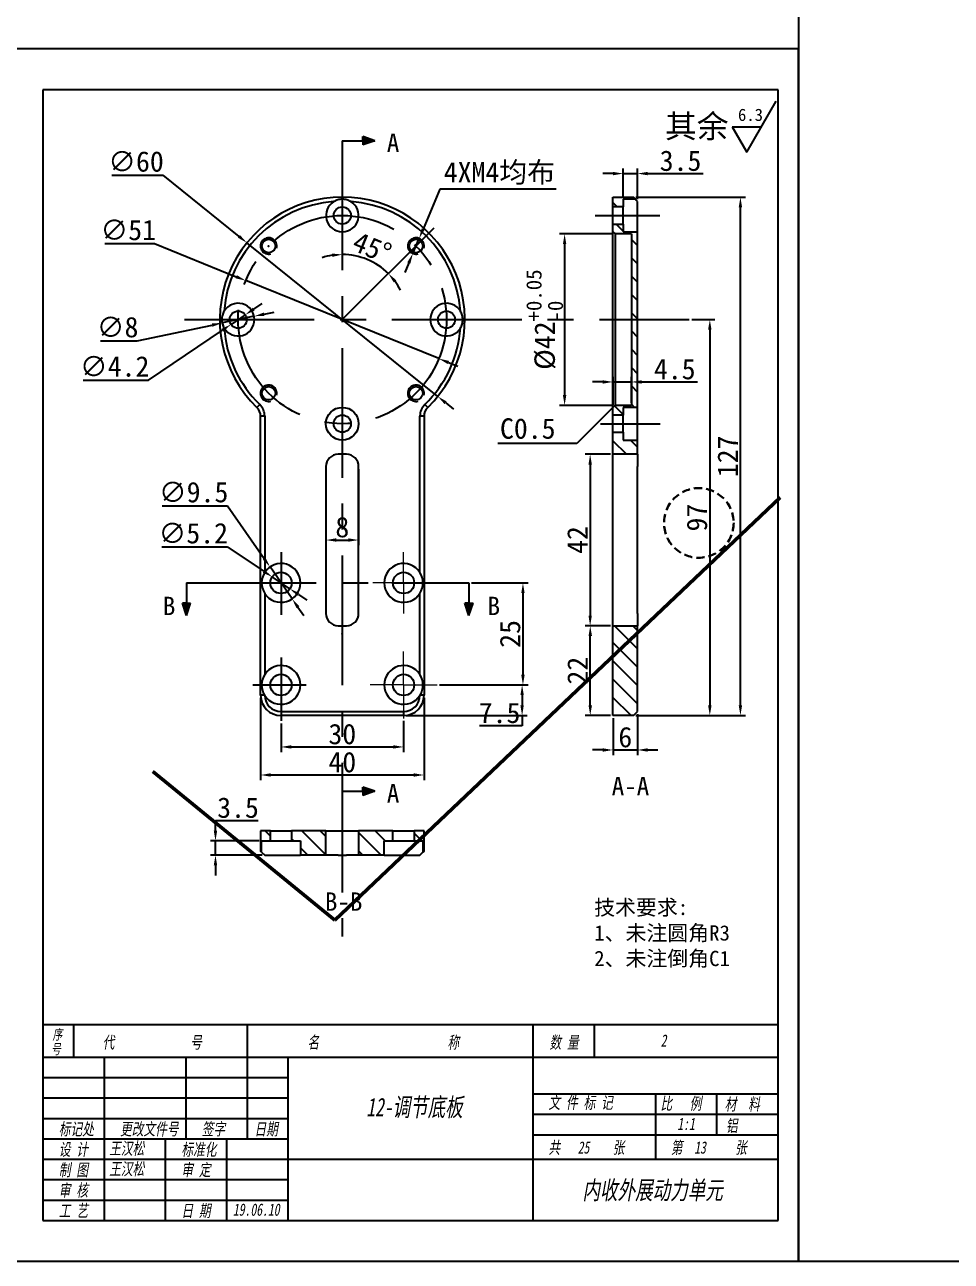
# Model space of a CAD drawing. Header units: millimetres. Extents: x 8840 to 20870, y -7456 to 1741.
# Drawn here: x 13065.5 to 13292.3, y -6249.8 to -5946.9 of the extents above; entities that cross this region are included whole.
import ezdxf

# ---------------------------------------------------------------- set-up
doc = ezdxf.new("R2010")
doc.units = ezdxf.units.MM
doc.linetypes.add('CENTER', pattern=[50.8, 31.75, -6.35, 6.35, -6.35])
doc.linetypes.add('JIS_02_2.0', pattern=[3, 2, -1])
doc.layers.get('0').update_dxf_attribs({"lineweight": 25})
for name, color, linetype in [('中心线', 5, 'CENTER'), ('临时线', 6, 'Continuous'), ('剖面线', 3, 'Continuous'), ('尺寸', 4, 'Continuous'), ('尺寸标注', 4, 'Continuous'), ('文字', 7, 'Continuous'), ('细实线', 2, 'Continuous'), ('虚线', 1, 'JIS_02_2.0')]:
    doc.layers.add(name, color=color, linetype=linetype)
doc.layers.add('粗实线', color=7, linetype='Continuous', lineweight=25)
doc.styles.get("Standard").update_dxf_attribs({"font": ''})
doc.styles.add('样式 2', font='', dxfattribs={"width": 0.7, "oblique": 10})
doc.styles.get('Standard').set_extended_font_data('SimSun')
doc.styles.get('样式 2').set_extended_font_data('SimSun')
doc.dimstyles.new('ISO-25 1.1', dxfattribs={"dimtxt": 5, "dimasz": 2.5, "dimexe": 1.25, "dimexo": 0.625, "dimtad": 1, "dimtoh": 1, "dimdsep": 46, "dimtxsty": 'Standard', "dimcen": 2.5, "dimclrt": 7, "dimadec": 0, "dimazin": 0, "dimtfac": 1, "dimtmove": 0, "dimatfit": 3, "dimfxl": 1, "dimarcsym": 0})
pattern_1 = [(135, (13410.9403, -6272.736), (-2.245064, -2.245064), [])]
pattern_2 = [(135, (13397.7664, -6233.7006), (-2.245064, -2.245064), [])]

# ---------------------------------------------------------------- blocks, each defined once
blk = doc.blocks.new('SW_CENTERMARKSYMBOL_0')
at = {"color": 0, "linetype": 'Continuous', "lineweight": 0}
for p, q in [((0, 5), (0, 7.5)), ((0, 0), (0, 5)), ((-5, 0), (-7.5, 0)), ((0, 0), (-5, 0)), ((0, 0), (0, -5)), ((0, 0), (5, 0)), ((5, 0), (7.5, 0)), ((0, -5), (0, -7.5))]:
    blk.add_line(p, q, dxfattribs=at)
blk = doc.blocks.new('SW_CENTERMARKSYMBOL_1')
at = {"color": 0, "linetype": 'Continuous', "lineweight": 0}
for p, q in [((0, 5), (0, 8.2)), ((0, 0), (0, 5)), ((-5, 0), (-8.2, 0)), ((0, 0), (-5, 0)), ((0, 0), (0, -5)), ((0, 0), (5, 0)), ((5, 0), (8.2, 0)), ((0, -5), (0, -8.2))]:
    blk.add_line(p, q, dxfattribs=at)
blk = doc.blocks.new('ra')
at = {"layer": '细实线'}
for p, q in [((0, 0), (6, 10.39)), ((-3, 5.2), (0, 0)), ((-3, 5.2), (3, 5.2))]:
    blk.add_line(p, q, dxfattribs=at)
at = {"layer": '文字'}
blk.add_attdef('RA', (-1.78, 6.39), '', height=2.5, dxfattribs=at)
blk = doc.blocks.new('*D696')
at = {"layer": 'Defpoints', "color": 0}
for p in [(13119.88, -6000.31), (13166.6, -6037.95)]:
    blk.add_point(p, dxfattribs=at)
at = {"layer": '尺寸标注', "color": 0, "lineweight": -2}
for p, q in [((13086.78, -5983.73), (13099.31, -5983.73)), ((13099.31, -5983.73), (13117.93, -5998.74)), ((13166.6, -6037.95), (13119.88, -6000.31)), ((13168.55, -6039.52), (13170.5, -6041.08))]:
    blk.add_line(p, q, dxfattribs=at)
at = {"layer": '尺寸标注', "color": 0}
for points in [[(13118.19, -5998.41), (13117.67, -5999.06), (13119.88, -6000.31)], [(13168.81, -6039.19), (13168.29, -6039.84), (13166.6, -6037.95)]]:
    blk.add_solid(points, dxfattribs=at)
at = {"layer": '尺寸标注', "color": 7, "insert": (13092.73, -5980.42), "char_height": 5, "attachment_point": 5}
blk.add_mtext('∅60', dxfattribs=at)
blk = doc.blocks.new('*D697')
at = {"layer": 'Defpoints', "color": 0}
for p in [(13119.6, -6009.57), (13166.88, -6028.69)]:
    blk.add_point(p, dxfattribs=at)
at = {"layer": '尺寸标注', "color": 0, "lineweight": -2}
for p, q in [((13085.07, -6000.52), (13097.23, -6000.52)), ((13097.23, -6000.52), (13117.28, -6008.63)), ((13166.88, -6028.69), (13119.6, -6009.57)), ((13169.2, -6029.62), (13171.52, -6030.56))]:
    blk.add_line(p, q, dxfattribs=at)
at = {"layer": '尺寸标注', "color": 0}
for points in [[(13117.44, -6008.24), (13117.13, -6009.02), (13119.6, -6009.57)], [(13169.36, -6029.24), (13169.04, -6030.01), (13166.88, -6028.69)]]:
    blk.add_solid(points, dxfattribs=at)
at = {"layer": '尺寸标注', "color": 7, "insert": (13090.83, -5997.2), "char_height": 5, "attachment_point": 5}
blk.add_mtext('∅51', dxfattribs=at)
blk = doc.blocks.new('*D698')
at = {"layer": 'Defpoints', "color": 0}
for p in [(13143.24, -5975.3), (13166.96, -5995.41), (13151.22, -6005.31), (13143.24, -6019.13), (13143.24, -6170.26)]:
    blk.add_point(p, dxfattribs=at)
at = {"layer": '尺寸标注', "color": 0, "lineweight": -2}
for start, end in [(98.9873, 107.9746), (45, 90), (27.0254, 36.0127)]:
    blk.add_arc((13143.24, -6019.13), 15.95, start, end, dxfattribs=at)
at = {"layer": '尺寸标注', "color": 0}
for points in [[(13140.72, -6002.95), (13140.78, -6003.78), (13143.24, -6003.17)], [(13155.83, -6010.02), (13156.46, -6009.48), (13154.52, -6007.85)]]:
    blk.add_solid(points, dxfattribs=at)
at = {"layer": '尺寸标注', "color": 7, "insert": (13150.54, -6001.5), "char_height": 5, "attachment_point": 5, "rotation": 337.5}
blk.add_mtext('45°', dxfattribs=at)
blk = doc.blocks.new('*D699')
at = {"layer": 'Defpoints', "color": 0}
for p in [(13162.05, -5999.25), (13160.5, -6002.94)]:
    blk.add_point(p, dxfattribs=at)
at = {"layer": '尺寸标注', "color": 0, "lineweight": -2}
for p, q in [((13167.15, -5987.18), (13163.02, -5996.95)), ((13195.61, -5987.18), (13167.15, -5987.18)), ((13160.5, -6002.94), (13162.05, -5999.25)), ((13159.52, -6005.24), (13158.55, -6007.55))]:
    blk.add_line(p, q, dxfattribs=at)
at = {"layer": '尺寸标注', "color": 0}
for points in [[(13162.64, -5996.79), (13163.41, -5997.11), (13162.05, -5999.25)], [(13159.14, -6005.08), (13159.91, -6005.4), (13160.5, -6002.94)]]:
    blk.add_solid(points, dxfattribs=at)
at = {"layer": '尺寸标注', "color": 7, "insert": (13181.69, -5983.28), "char_height": 5, "attachment_point": 5}
blk.add_mtext('4XM4均布', dxfattribs=at)
blk = doc.blocks.new('*D700')
at = {"layer": 'Defpoints', "color": 0}
for p in [(13214.51, -5989.13), (13240.7, -5989.13), (13214.51, -6116.13)]:
    blk.add_point(p, dxfattribs=at)
at = {"layer": '尺寸标注', "color": 0, "lineweight": -2}
for p, q in [((13215.13, -5989.13), (13241.95, -5989.13)), ((13240.7, -6113.63), (13240.7, -5991.63)), ((13215.13, -6116.13), (13241.95, -6116.13))]:
    blk.add_line(p, q, dxfattribs=at)
at = {"layer": '尺寸标注', "color": 0}
for points in [[(13240.28, -5991.63), (13241.12, -5991.63), (13240.7, -5989.13)], [(13240.28, -6113.63), (13241.12, -6113.63), (13240.7, -6116.13)]]:
    blk.add_solid(points, dxfattribs=at)
at = {"layer": '尺寸标注', "color": 7, "insert": (13237.58, -6052.63), "char_height": 5, "attachment_point": 5, "rotation": 90}
blk.add_mtext('127', dxfattribs=at)
blk = doc.blocks.new('*D701')
at = {"layer": 'Defpoints', "color": 0}
for p in [(13203.94, -6094.13), (13209.51, -6094.13), (13209.51, -6116.13)]:
    blk.add_point(p, dxfattribs=at)
at = {"layer": '尺寸标注', "color": 0, "lineweight": -2}
for p, q in [((13208.88, -6094.13), (13202.69, -6094.13)), ((13203.94, -6113.63), (13203.94, -6096.63)), ((13208.88, -6116.13), (13202.69, -6116.13))]:
    blk.add_line(p, q, dxfattribs=at)
at = {"layer": '尺寸标注', "color": 0}
for points in [[(13203.53, -6096.63), (13204.36, -6096.63), (13203.94, -6094.13)], [(13203.53, -6113.63), (13204.36, -6113.63), (13203.94, -6116.13)]]:
    blk.add_solid(points, dxfattribs=at)
at = {"layer": '尺寸标注', "color": 7, "insert": (13200.82, -6105.13), "char_height": 5, "attachment_point": 5, "rotation": 90}
blk.add_mtext('22', dxfattribs=at)
blk = doc.blocks.new('*D702')
at = {"layer": 'Defpoints', "color": 0}
for p in [(13209.51, -6052.13), (13203.91, -6094.13), (13209.51, -6094.13)]:
    blk.add_point(p, dxfattribs=at)
at = {"layer": '尺寸标注', "color": 0, "lineweight": -2}
for p, q in [((13208.88, -6052.13), (13202.66, -6052.13)), ((13203.91, -6054.63), (13203.91, -6091.63)), ((13208.88, -6094.13), (13202.66, -6094.13))]:
    blk.add_line(p, q, dxfattribs=at)
at = {"layer": '尺寸标注', "color": 0}
for points in [[(13203.5, -6054.63), (13204.33, -6054.63), (13203.91, -6052.13)], [(13203.5, -6091.63), (13204.33, -6091.63), (13203.91, -6094.13)]]:
    blk.add_solid(points, dxfattribs=at)
at = {"layer": '尺寸标注', "color": 7, "insert": (13200.79, -6073.13), "char_height": 5, "attachment_point": 5, "rotation": 90}
blk.add_mtext('42', dxfattribs=at)
blk = doc.blocks.new('*D703')
at = {"layer": 'Defpoints', "color": 0}
for p in [(13139.24, -6055.13), (13147.24, -6055.13), (13147.24, -6073.13)]:
    blk.add_point(p, dxfattribs=at)
at = {"layer": '尺寸标注', "color": 0, "lineweight": -2}
for p, q in [((13139.24, -6055.75), (13139.24, -6074.38)), ((13147.24, -6055.75), (13147.24, -6074.38)), ((13141.74, -6073.13), (13144.74, -6073.13))]:
    blk.add_line(p, q, dxfattribs=at)
at = {"layer": '尺寸标注', "color": 0}
for points in [[(13141.74, -6072.71), (13141.74, -6073.54), (13139.24, -6073.13)], [(13144.74, -6072.71), (13144.74, -6073.54), (13147.24, -6073.13)]]:
    blk.add_solid(points, dxfattribs=at)
at = {"layer": '尺寸标注', "color": 7, "insert": (13143.24, -6070), "char_height": 5, "attachment_point": 5}
blk.add_mtext('8', dxfattribs=at)
blk = doc.blocks.new('*D704')
at = {"layer": 'Defpoints', "color": 0}
for p in [(13123.24, -6111.13), (13163.24, -6111.13), (13163.24, -6130.69)]:
    blk.add_point(p, dxfattribs=at)
at = {"layer": '尺寸标注', "color": 0, "lineweight": -2}
for p, q in [((13123.24, -6111.75), (13123.24, -6131.94)), ((13163.24, -6111.75), (13163.24, -6131.94)), ((13125.74, -6130.69), (13160.74, -6130.69))]:
    blk.add_line(p, q, dxfattribs=at)
at = {"layer": '尺寸标注', "color": 0}
for points in [[(13125.74, -6130.27), (13125.74, -6131.11), (13123.24, -6130.69)], [(13160.74, -6130.27), (13160.74, -6131.11), (13163.24, -6130.69)]]:
    blk.add_solid(points, dxfattribs=at)
at = {"layer": '尺寸标注', "color": 7, "insert": (13143.24, -6127.57), "char_height": 5, "attachment_point": 5}
blk.add_mtext('40', dxfattribs=at)
blk = doc.blocks.new('*D705')
at = {"layer": 'Defpoints', "color": 0}
for p in [(13128.24, -6117.44), (13158.24, -6116.83), (13158.24, -6123.82)]:
    blk.add_point(p, dxfattribs=at)
at = {"layer": '尺寸标注', "color": 0, "lineweight": -2}
for p, q in [((13128.24, -6118.07), (13128.24, -6125.07)), ((13158.24, -6117.45), (13158.24, -6125.07)), ((13130.74, -6123.82), (13155.74, -6123.82))]:
    blk.add_line(p, q, dxfattribs=at)
at = {"layer": '尺寸标注', "color": 0}
for points in [[(13130.74, -6123.4), (13130.74, -6124.23), (13128.24, -6123.82)], [(13155.74, -6123.4), (13155.74, -6124.23), (13158.24, -6123.82)]]:
    blk.add_solid(points, dxfattribs=at)
at = {"layer": '尺寸标注', "color": 7, "insert": (13143.24, -6120.69), "char_height": 5, "attachment_point": 5}
blk.add_mtext('30', dxfattribs=at)
blk = doc.blocks.new('*D706')
at = {"layer": 'Defpoints', "color": 0}
for p in [(13174.24, -6083.63), (13166.44, -6108.63), (13187.46, -6108.63)]:
    blk.add_point(p, dxfattribs=at)
at = {"layer": '尺寸标注', "color": 0, "lineweight": -2}
for p, q in [((13174.86, -6083.63), (13188.71, -6083.63)), ((13187.46, -6086.13), (13187.46, -6106.13)), ((13167.07, -6108.63), (13188.71, -6108.63))]:
    blk.add_line(p, q, dxfattribs=at)
at = {"layer": '尺寸标注', "color": 0}
for points in [[(13187.05, -6086.13), (13187.88, -6086.13), (13187.46, -6083.63)], [(13187.05, -6106.13), (13187.88, -6106.13), (13187.46, -6108.63)]]:
    blk.add_solid(points, dxfattribs=at)
at = {"layer": '尺寸标注', "color": 7, "insert": (13184.34, -6096.13), "char_height": 5, "attachment_point": 5, "rotation": 90}
blk.add_mtext('25', dxfattribs=at)
blk = doc.blocks.new('*D707')
at = {"layer": 'Defpoints', "color": 0}
for p in [(13166.44, -6108.63), (13158.24, -6116.13), (13187.26, -6116.13)]:
    blk.add_point(p, dxfattribs=at)
at = {"layer": '尺寸标注', "color": 0, "lineweight": -2}
for p, q in [((13167.07, -6108.63), (13188.51, -6108.63)), ((13187.26, -6111.13), (13187.26, -6113.63)), ((13158.87, -6116.13), (13188.51, -6116.13)), ((13187.26, -6116.13), (13187.26, -6118.63)), ((13187.26, -6118.63), (13176.86, -6118.63))]:
    blk.add_line(p, q, dxfattribs=at)
at = {"layer": '尺寸标注', "color": 0}
for points in [[(13186.84, -6111.13), (13187.67, -6111.13), (13187.26, -6108.63)], [(13186.84, -6113.63), (13187.67, -6113.63), (13187.26, -6116.13)]]:
    blk.add_solid(points, dxfattribs=at)
at = {"layer": '尺寸标注', "color": 7, "insert": (13181.74, -6115.5), "char_height": 5, "attachment_point": 5}
blk.add_mtext('7.5', dxfattribs=at)
blk = doc.blocks.new('*D708')
at = {"layer": 'Defpoints', "color": 0}
for p in [(13125.54, -6079.72), (13130.95, -6087.53)]:
    blk.add_point(p, dxfattribs=at)
at = {"layer": '尺寸标注', "color": 0, "lineweight": -2}
for p, q in [((13099.16, -6064.75), (13115.15, -6064.75)), ((13115.15, -6064.75), (13124.11, -6077.67)), ((13130.95, -6087.53), (13125.54, -6079.72)), ((13132.37, -6089.59), (13133.8, -6091.64))]:
    blk.add_line(p, q, dxfattribs=at)
at = {"layer": '尺寸标注', "color": 0}
for points in [[(13124.45, -6077.43), (13123.77, -6077.91), (13125.54, -6079.72)], [(13132.72, -6089.35), (13132.03, -6089.82), (13130.95, -6087.53)]]:
    blk.add_solid(points, dxfattribs=at)
at = {"layer": '尺寸标注', "color": 7, "insert": (13106.84, -6061.43), "char_height": 5, "attachment_point": 5}
blk.add_mtext('∅9.5', dxfattribs=at)
blk = doc.blocks.new('*D709')
at = {"layer": 'Defpoints', "color": 0}
for p in [(13126.08, -6082.18), (13130.4, -6085.07)]:
    blk.add_point(p, dxfattribs=at)
at = {"layer": '尺寸标注', "color": 0, "lineweight": -2}
for p, q in [((13099.07, -6074.81), (13115.06, -6074.81)), ((13115.06, -6074.81), (13124, -6080.79)), ((13130.4, -6085.07), (13126.08, -6082.18)), ((13132.48, -6086.46), (13134.56, -6087.85))]:
    blk.add_line(p, q, dxfattribs=at)
at = {"layer": '尺寸标注', "color": 0}
for points in [[(13124.24, -6080.44), (13123.77, -6081.14), (13126.08, -6082.18)], [(13132.71, -6086.12), (13132.25, -6086.81), (13130.4, -6085.07)]]:
    blk.add_solid(points, dxfattribs=at)
at = {"layer": '尺寸标注', "color": 7, "insert": (13106.75, -6071.49), "char_height": 5, "attachment_point": 5}
blk.add_mtext('∅5.2', dxfattribs=at)
blk = doc.blocks.new('*D710')
at = {"layer": 'Defpoints', "color": 0}
for p in [(13209.51, -6116.13), (13215.51, -6115.13), (13215.51, -6124.56)]:
    blk.add_point(p, dxfattribs=at)
at = {"layer": '尺寸标注', "color": 0, "lineweight": -2}
for p, q in [((13215.51, -6115.75), (13215.51, -6125.81)), ((13209.51, -6116.75), (13209.51, -6125.81)), ((13207.01, -6124.56), (13204.51, -6124.56)), ((13209.51, -6124.56), (13215.51, -6124.56)), ((13218.01, -6124.56), (13220.51, -6124.56))]:
    blk.add_line(p, q, dxfattribs=at)
at = {"layer": '尺寸标注', "color": 0}
for points in [[(13207.01, -6124.15), (13207.01, -6124.98), (13209.51, -6124.56)], [(13218.01, -6124.15), (13218.01, -6124.98), (13215.51, -6124.56)]]:
    blk.add_solid(points, dxfattribs=at)
at = {"layer": '尺寸标注', "color": 7, "insert": (13212.51, -6121.44), "char_height": 5, "attachment_point": 5}
blk.add_mtext('6', dxfattribs=at)
blk = doc.blocks.new('*D711')
at = {"layer": 'Defpoints', "color": 0}
for p in [(13112.19, -6146.84), (13123.49, -6146.84), (13124.24, -6150.34)]:
    blk.add_point(p, dxfattribs=at)
at = {"layer": '尺寸标注', "color": 0, "lineweight": -2}
for p, q in [((13112.19, -6144.34), (13112.19, -6141.84)), ((13112.19, -6141.84), (13122.62, -6141.84)), ((13122.87, -6146.84), (13110.94, -6146.84)), ((13112.19, -6150.34), (13112.19, -6146.84)), ((13123.62, -6150.34), (13110.94, -6150.34)), ((13112.19, -6152.84), (13112.19, -6155.34))]:
    blk.add_line(p, q, dxfattribs=at)
at = {"layer": '尺寸标注', "color": 0}
for points in [[(13111.77, -6144.34), (13112.6, -6144.34), (13112.19, -6146.84)], [(13111.77, -6152.84), (13112.6, -6152.84), (13112.19, -6150.34)]]:
    blk.add_solid(points, dxfattribs=at)
at = {"layer": '尺寸标注', "color": 7, "insert": (13117.71, -6138.72), "char_height": 5, "attachment_point": 5}
blk.add_mtext('3.5', dxfattribs=at)
blk = doc.blocks.new('*D712')
at = {"layer": 'Defpoints', "color": 0}
for p in [(13215.51, -5983.35), (13212.01, -5989.63), (13215.51, -5990.2)]:
    blk.add_point(p, dxfattribs=at)
at = {"layer": '尺寸标注', "color": 0, "lineweight": -2}
for p, q in [((13212.01, -5989), (13212.01, -5982.1)), ((13215.51, -5989.58), (13215.51, -5982.1)), ((13209.51, -5983.35), (13207.01, -5983.35)), ((13212.01, -5983.35), (13215.51, -5983.35)), ((13218.01, -5983.35), (13231.56, -5983.35))]:
    blk.add_line(p, q, dxfattribs=at)
at = {"layer": '尺寸标注', "color": 0}
for points in [[(13209.51, -5982.94), (13209.51, -5983.77), (13212.01, -5983.35)], [(13218.01, -5982.94), (13218.01, -5983.77), (13215.51, -5983.35)]]:
    blk.add_solid(points, dxfattribs=at)
at = {"layer": '尺寸标注', "color": 7, "insert": (13226.04, -5980.23), "char_height": 5, "attachment_point": 5}
blk.add_mtext('3.5', dxfattribs=at)
blk = doc.blocks.new('*D713')
at = {"layer": 'Defpoints', "color": 0}
for p in [(13210.01, -5998.13), (13197.66, -6040.13), (13210.01, -6040.13)]:
    blk.add_point(p, dxfattribs=at)
at = {"layer": '尺寸标注', "color": 0, "lineweight": -2}
for p, q in [((13209.38, -5998.13), (13196.41, -5998.13)), ((13197.66, -6000.63), (13197.66, -6037.63)), ((13209.38, -6040.13), (13196.41, -6040.13))]:
    blk.add_line(p, q, dxfattribs=at)
at = {"layer": '尺寸标注', "color": 0}
for points in [[(13197.25, -6000.63), (13198.08, -6000.63), (13197.66, -5998.13)], [(13197.25, -6037.63), (13198.08, -6037.63), (13197.66, -6040.13)]]:
    blk.add_solid(points, dxfattribs=at)
at = {"layer": '尺寸标注', "color": 7, "insert": (13192.77, -6019.13), "char_height": 5, "attachment_point": 5, "rotation": 90}
blk.add_mtext('\\A1;%%c42{\\H3.750000;\\S+0.05^ -0;}', dxfattribs=at)
blk = doc.blocks.new('*D714')
at = {"layer": 'Defpoints', "color": 0}
for p in [(13214.01, -6034.4), (13214.01, -6040.13), (13209.51, -6040.63)]:
    blk.add_point(p, dxfattribs=at)
at = {"layer": '尺寸标注', "color": 0, "lineweight": -2}
for p, q in [((13207.01, -6034.4), (13204.51, -6034.4)), ((13209.51, -6040), (13209.51, -6033.15)), ((13209.51, -6034.4), (13214.01, -6034.4)), ((13214.01, -6039.5), (13214.01, -6033.15)), ((13216.51, -6034.4), (13230.23, -6034.4))]:
    blk.add_line(p, q, dxfattribs=at)
at = {"layer": '尺寸标注', "color": 0}
for points in [[(13207.01, -6033.99), (13207.01, -6034.82), (13209.51, -6034.4)], [(13216.51, -6033.99), (13216.51, -6034.82), (13214.01, -6034.4)]]:
    blk.add_solid(points, dxfattribs=at)
at = {"layer": '尺寸标注', "color": 7, "insert": (13224.62, -6031.28), "char_height": 5, "attachment_point": 5}
blk.add_mtext('4.5', dxfattribs=at)
blk = doc.blocks.new('*D715')
at = {"layer": 'Defpoints', "color": 0}
for p in [(13228.15, -6019.13), (13214.51, -6116.13), (13233.21, -6116.13)]:
    blk.add_point(p, dxfattribs=at)
at = {"layer": '尺寸标注', "color": 0, "lineweight": -2}
for p, q in [((13228.77, -6019.13), (13234.46, -6019.13)), ((13233.21, -6021.63), (13233.21, -6113.63)), ((13215.13, -6116.13), (13234.46, -6116.13))]:
    blk.add_line(p, q, dxfattribs=at)
at = {"layer": '尺寸标注', "color": 0}
for points in [[(13232.79, -6021.63), (13233.63, -6021.63), (13233.21, -6019.13)], [(13232.79, -6113.63), (13233.63, -6113.63), (13233.21, -6116.13)]]:
    blk.add_solid(points, dxfattribs=at)
at = {"layer": '尺寸标注', "color": 7, "insert": (13230.08, -6067.63), "char_height": 5, "attachment_point": 5, "rotation": 90}
blk.add_mtext('97', dxfattribs=at)
blk = doc.blocks.new('*D716')
at = {"layer": 'Defpoints', "color": 0}
for p in [(13121.66, -6018.31), (13113.83, -6019.95)]:
    blk.add_point(p, dxfattribs=at)
at = {"layer": '尺寸标注', "color": 0, "lineweight": -2}
for p, q in [((13121.66, -6018.31), (13113.83, -6019.95)), ((13124.1, -6017.79), (13126.55, -6017.28)), ((13093, -6024.32), (13111.38, -6020.46)), ((13084.08, -6024.32), (13093, -6024.32))]:
    blk.add_line(p, q, dxfattribs=at)
blk.add_arc((13117.74, -6019.13), 4, 173.9446, 202.1086, dxfattribs=at)
at = {"layer": '尺寸标注', "color": 0}
for points in [[(13124.02, -6017.39), (13124.19, -6018.2), (13121.66, -6018.31)], [(13111.3, -6020.05), (13111.47, -6020.87), (13113.83, -6019.95)]]:
    blk.add_solid(points, dxfattribs=at)
at = {"layer": '尺寸标注', "color": 7, "insert": (13088.23, -6021), "char_height": 5, "attachment_point": 5}
blk.add_mtext('∅8', dxfattribs=at)
blk = doc.blocks.new('*D717')
at = {"layer": 'Defpoints', "color": 0}
for p in [(13119.48, -6017.95), (13116, -6020.3)]:
    blk.add_point(p, dxfattribs=at)
at = {"layer": '尺寸标注', "color": 0, "lineweight": -2}
for p, q in [((13121.55, -6016.55), (13123.62, -6015.15)), ((13119.48, -6017.95), (13116, -6020.3)), ((13095.81, -6033.95), (13113.93, -6021.7)), ((13079.82, -6033.95), (13095.81, -6033.95))]:
    blk.add_line(p, q, dxfattribs=at)
at = {"layer": '尺寸标注', "color": 0}
for points in [[(13121.32, -6016.21), (13121.79, -6016.9), (13119.48, -6017.95)], [(13113.7, -6021.36), (13114.16, -6022.05), (13116, -6020.3)]]:
    blk.add_solid(points, dxfattribs=at)
at = {"layer": '尺寸标注', "color": 7, "insert": (13087.5, -6030.63), "char_height": 5, "attachment_point": 5}
blk.add_mtext('∅4.2', dxfattribs=at)
blk = doc.blocks.new('CHECK_DWG')
at = {"layer": '粗实线', "color": 1, "linetype": 'ByBlock', "lineweight": 50}
blk.add_line((0, 0), (109.02, 103.6), dxfattribs=at)
at = {"layer": '粗实线', "color": 1, "linetype": 'ByBlock', "lineweight": 50, "ltscale": 2}
blk.add_line((-44.59, 36.45), (0, 0), dxfattribs=at)

msp = doc.modelspace()

# ---------------------------------------------------------------- hatches: boundary and pattern name
at = {"layer": '剖面线'}
h = msp.add_hatch(dxfattribs=at)
h.set_pattern_fill('ANSI31', color=256, angle=90, style=0)
h.set_pattern_definition(pattern_1)
h.paths.add_polyline_path([(13214.507, -5989.128), (13209.507, -5989.128), (13209.507, -5991.528), (13212.007, -5991.528), (13212.007, -5989.628), (13215.007, -5989.628)], flags=0)
h = msp.add_hatch(dxfattribs=at)
h.set_pattern_fill('ANSI31', color=256, angle=90, style=0)
h.set_pattern_definition(pattern_1)
h.paths.add_polyline_path([(13212.007, -6042.528), (13212.007, -6040.628), (13215.507, -6040.628), (13215.507, -5997.628), (13212.007, -5997.628), (13212.007, -5995.728), (13209.507, -5995.728), (13209.507, -5997.628), (13210.007, -5998.128), (13214.007, -5998.128), (13214.007, -6040.128), (13210.007, -6040.128), (13209.507, -6040.628), (13209.507, -6042.528)], flags=0)
h = msp.add_hatch(dxfattribs=at)
h.set_pattern_fill('ANSI31', color=256, angle=90, style=0)
h.set_pattern_definition(pattern_1)
h.paths.add_polyline_path([(13212.007, -6046.728), (13209.507, -6046.728), (13209.507, -6052.128), (13215.507, -6052.128), (13215.507, -6048.628), (13212.007, -6048.628)], flags=0)
h = msp.add_hatch(dxfattribs=at)
h.set_pattern_fill('ANSI31', color=256, angle=90, style=0)
h.set_pattern_definition(pattern_1)
h.paths.add_polyline_path([(13209.507, -6094.128), (13209.507, -6116.128), (13214.507, -6116.128), (13215.507, -6115.128), (13215.507, -6094.128)], flags=0)
h = msp.add_hatch(dxfattribs=at)
h.set_pattern_fill('ANSI31', color=256, angle=90, style=0)
h.set_pattern_definition(pattern_2)
h.paths.add_polyline_path([(13125.642, -6144.341), (13123.242, -6144.341), (13123.242, -6149.341), (13123.492, -6149.591), (13123.492, -6146.841), (13125.642, -6146.841)], flags=0)
h = msp.add_hatch(dxfattribs=at)
h.set_pattern_fill('ANSI31', color=256, angle=90, style=0)
h.set_pattern_definition(pattern_2)
h.paths.add_polyline_path([(13139.242, -6144.341), (13130.842, -6144.341), (13130.842, -6146.841), (13132.992, -6146.841), (13132.992, -6150.341), (13139.242, -6150.341)], flags=0)
h = msp.add_hatch(dxfattribs=at)
h.set_pattern_fill('ANSI31', color=256, angle=90, style=0)
h.set_pattern_definition(pattern_2)
h.paths.add_polyline_path([(13153.492, -6146.841), (13155.642, -6146.841), (13155.642, -6144.341), (13147.242, -6144.341), (13147.242, -6150.341), (13153.492, -6150.341)], flags=0)
h = msp.add_hatch(dxfattribs=at)
h.set_pattern_fill('ANSI31', color=256, angle=90, style=0)
h.set_pattern_definition(pattern_2)
h.paths.add_polyline_path([(13162.992, -6149.591), (13163.242, -6149.341), (13163.242, -6144.341), (13160.842, -6144.341), (13160.842, -6146.841), (13162.992, -6146.841)], flags=0)
at = {"layer": '粗实线'}
h = msp.add_hatch(color=256, dxfattribs=at)
h.paths.add_polyline_path([(13151.242, -5975.3), (13148.242, -5975.3), (13148.242, -5976.3)])
h.paths.add_polyline_path([(13151.242, -5975.3), (13148.242, -5974.3), (13148.242, -5975.3)])
h = msp.add_hatch(color=256, dxfattribs=at)
h.paths.add_polyline_path([(13105.086, -6091.628), (13105.086, -6088.628), (13104.086, -6088.628)])
h.paths.add_polyline_path([(13105.086, -6091.628), (13106.086, -6088.628), (13105.086, -6088.628)])
h = msp.add_hatch(color=256, dxfattribs=at)
h.paths.add_polyline_path([(13174.238, -6091.628), (13174.238, -6088.628), (13173.238, -6088.628)])
h.paths.add_polyline_path([(13174.238, -6091.628), (13175.238, -6088.628), (13174.238, -6088.628)])
h = msp.add_hatch(color=256, dxfattribs=at)
h.paths.add_polyline_path([(13151.242, -6134.691), (13148.242, -6134.691), (13148.242, -6135.691)])
h.paths.add_polyline_path([(13151.242, -6134.691), (13148.242, -6133.691), (13148.242, -6134.691)])

# ---------------------------------------------------------------- linework, layer by layer
for p, q in [((13249.91, -5962.824), (13069.91, -5962.824)), ((13069.91, -5962.824), (13069.91, -6239.824)), ((13249.91, -6239.824), (13249.91, -5962.824)), ((13069.91, -6191.824), (13249.91, -6191.824)), ((13077.41, -6191.824), (13077.41, -6199.824)), ((13119.91, -6191.824), (13119.91, -6199.824)), ((13189.91, -6191.824), (13189.91, -6239.824)), ((13204.91, -6191.824), (13204.91, -6199.824)), ((13069.91, -6199.824), (13249.91, -6199.824)), ((13129.91, -6199.824), (13129.91, -6239.824)), ((13189.91, -6208.824), (13249.91, -6208.824)), ((13069.91, -6214.824), (13129.91, -6214.824)), ((13129.91, -6224.824), (13249.91, -6224.824)), ((13069.91, -6239.824), (13249.91, -6239.824))]:
    msp.add_line(p, q)
for points in [[(13254.91, -6249.824), (13674.91, -6249.824), (13674.91, -5655.824), (13254.91, -5655.824)], [(13044.91, -6249.824), (13254.91, -6249.824), (13254.91, -5952.824), (13044.91, -5952.824)]]:
    msp.add_lwpolyline(points, close=True)
at = {"layer": '中心线'}
for p, q in [((13143.242, -5975.3), (13143.242, -6170.262)), ((13205.118, -5993.628), (13221.006, -5993.628)), ((13143.242, -6019.128), (13166.964, -5995.406)), ((13104.6, -6019.128), (13228.15, -6019.128)), ((13206.437, -6044.628), (13221.069, -6044.628)), ((13128.242, -6076.079), (13128.242, -6091.485)), ((13105.086, -6083.628), (13174.238, -6083.628)), ((13120.452, -6083.628), (13135.635, -6083.628)), ((13128.242, -6101.884), (13128.242, -6117.444)), ((13121.3, -6108.628), (13134.402, -6108.628))]:
    msp.add_line(p, q, dxfattribs=at)
msp.add_circle((13143.242, -6019.128), 25.5, dxfattribs=at)
at = {"layer": '临时线'}
for p, q in [((13084.91, -6199.824), (13084.91, -6239.824)), ((13104.91, -6199.824), (13104.91, -6219.824)), ((13119.91, -6199.824), (13119.91, -6219.824)), ((13069.91, -6204.824), (13129.91, -6204.824)), ((13069.91, -6209.824), (13129.91, -6209.824)), ((13219.872, -6208.824), (13219.872, -6224.824)), ((13234.872, -6208.824), (13234.872, -6218.824)), ((13189.91, -6213.824), (13249.91, -6213.824)), ((13189.91, -6218.824), (13249.91, -6218.824)), ((13069.91, -6219.824), (13129.91, -6219.824)), ((13099.91, -6219.824), (13099.91, -6239.824)), ((13114.91, -6219.824), (13114.91, -6239.824)), ((13069.91, -6224.824), (13129.91, -6224.824)), ((13069.91, -6229.824), (13129.91, -6229.824)), ((13069.91, -6234.824), (13129.91, -6234.824))]:
    msp.add_line(p, q, dxfattribs=at)
at = {"layer": '尺寸标注'}
for p, q in [((13209.507, -6040.628), (13200.63, -6049.452)), ((13200.63, -6049.452), (13181.332, -6049.452))]:
    msp.add_line(p, q, dxfattribs=at)
at = {"layer": '粗实线'}
for p, q in [((13143.242, -5975.3), (13151.242, -5975.3)), ((13148.242, -5975.3), (13148.242, -5974.3)), ((13151.242, -5975.3), (13148.242, -5974.3)), ((13151.242, -5975.3), (13148.242, -5975.3)), ((13148.242, -5975.3), (13148.242, -5976.3)), ((13151.242, -5975.3), (13148.242, -5976.3)), ((13209.507, -5989.128), (13214.507, -5989.128)), ((13209.507, -5991.528), (13209.507, -5989.128)), ((13212.007, -5991.528), (13209.507, -5991.528)), ((13209.507, -5995.728), (13209.507, -5991.528)), ((13215.007, -5989.628), (13212.007, -5989.628)), ((13212.007, -5989.628), (13212.007, -5991.528)), ((13212.007, -5995.728), (13212.007, -5991.528)), ((13215.007, -5989.628), (13214.507, -5989.128)), ((13215.507, -5997.628), (13215.507, -5990.201)), ((13209.507, -5995.728), (13212.007, -5995.728)), ((13209.507, -5997.628), (13209.507, -5995.728)), ((13209.507, -5997.628), (13210.007, -5998.128)), ((13209.507, -6040.628), (13209.507, -5997.628)), ((13210.007, -5998.128), (13210.007, -6040.128)), ((13214.007, -5998.128), (13210.007, -5998.128)), ((13212.007, -5995.728), (13212.007, -5997.628)), ((13212.007, -5997.628), (13215.507, -5997.628)), ((13214.007, -5998.128), (13214.007, -6040.128)), ((13215.507, -6040.628), (13215.507, -5997.628)), ((13122.333, -6040.641), (13123.03, -6039.924)), ((13164.151, -6040.641), (13163.454, -6039.924)), ((13210.007, -6040.128), (13209.507, -6040.628)), ((13210.007, -6040.128), (13214.007, -6040.128)), ((13123.242, -6111.128), (13123.242, -6042.792)), ((13124.242, -6042.792), (13123.242, -6042.792)), ((13124.242, -6042.792), (13124.242, -6081.066)), ((13162.242, -6081.066), (13162.242, -6042.792)), ((13163.242, -6042.792), (13162.242, -6042.792)), ((13163.242, -6042.792), (13163.242, -6111.128)), ((13209.507, -6042.528), (13209.507, -6040.628)), ((13212.007, -6042.528), (13209.507, -6042.528)), ((13209.507, -6046.728), (13209.507, -6042.528)), ((13215.507, -6040.628), (13212.007, -6040.628)), ((13212.007, -6040.628), (13212.007, -6042.528)), ((13212.007, -6046.728), (13212.007, -6042.528)), ((13215.507, -6048.628), (13215.507, -6040.628)), ((13209.507, -6052.128), (13209.507, -6046.728)), ((13209.507, -6046.728), (13212.007, -6046.728)), ((13212.007, -6046.728), (13212.007, -6048.628)), ((13212.007, -6048.628), (13215.507, -6048.628)), ((13215.507, -6052.128), (13215.507, -6048.628)), ((13144.242, -6052.128), (13142.242, -6052.128)), ((13215.507, -6052.128), (13209.507, -6052.128)), ((13209.507, -6055.128), (13209.507, -6052.128)), ((13215.507, -6052.128), (13215.507, -6055.128)), ((13139.242, -6055.128), (13139.242, -6091.128)), ((13147.242, -6091.128), (13147.242, -6055.128)), ((13209.507, -6091.128), (13209.507, -6055.128)), ((13215.507, -6091.128), (13215.507, -6055.128)), ((13105.086, -6083.628), (13105.086, -6091.628)), ((13174.238, -6083.628), (13174.238, -6091.628)), ((13105.086, -6088.628), (13104.086, -6088.628)), ((13105.086, -6091.628), (13104.086, -6088.628)), ((13105.086, -6091.628), (13105.086, -6088.628)), ((13105.086, -6088.628), (13106.086, -6088.628)), ((13105.086, -6091.628), (13106.086, -6088.628)), ((13124.242, -6086.189), (13124.242, -6106.066)), ((13162.242, -6106.066), (13162.242, -6086.189)), ((13174.238, -6088.628), (13173.238, -6088.628)), ((13174.238, -6091.628), (13173.238, -6088.628)), ((13174.238, -6091.628), (13174.238, -6088.628)), ((13174.238, -6088.628), (13175.238, -6088.628)), ((13174.238, -6091.628), (13175.238, -6088.628)), ((13209.507, -6094.128), (13209.507, -6091.128)), ((13215.507, -6091.128), (13215.507, -6094.128)), ((13142.242, -6094.128), (13144.242, -6094.128)), ((13209.507, -6116.128), (13209.507, -6094.128)), ((13209.507, -6094.128), (13215.507, -6094.128)), ((13215.507, -6115.128), (13215.507, -6094.128)), ((13124.203, -6111.128), (13123.242, -6111.128)), ((13163.242, -6111.128), (13162.281, -6111.128)), ((13128.242, -6115.128), (13158.242, -6115.128)), ((13128.242, -6115.128), (13128.242, -6116.128)), ((13158.242, -6116.128), (13128.242, -6116.128)), ((13158.242, -6115.128), (13158.242, -6116.128)), ((13214.507, -6116.128), (13209.507, -6116.128)), ((13214.507, -6116.128), (13215.507, -6115.128)), ((13148.242, -6134.691), (13148.242, -6133.691)), ((13151.242, -6134.691), (13148.242, -6133.691)), ((13143.242, -6134.691), (13151.242, -6134.691)), ((13151.242, -6134.691), (13148.242, -6134.691)), ((13148.242, -6134.691), (13148.242, -6135.691)), ((13151.242, -6134.691), (13148.242, -6135.691)), ((13123.242, -6144.341), (13123.242, -6149.341)), ((13125.642, -6144.341), (13123.242, -6144.341)), ((13125.642, -6144.341), (13130.842, -6144.341)), ((13125.642, -6146.841), (13125.642, -6144.341)), ((13130.842, -6144.341), (13130.842, -6146.841)), ((13139.242, -6144.341), (13130.842, -6144.341)), ((13139.242, -6150.341), (13139.242, -6144.341)), ((13139.242, -6144.341), (13142.242, -6144.341)), ((13142.242, -6144.341), (13144.242, -6144.341)), ((13144.242, -6144.341), (13147.242, -6144.341)), ((13147.242, -6144.341), (13147.242, -6150.341)), ((13155.642, -6144.341), (13147.242, -6144.341)), ((13155.642, -6146.841), (13155.642, -6144.341)), ((13155.642, -6144.341), (13160.842, -6144.341)), ((13160.842, -6144.341), (13160.842, -6146.841)), ((13163.242, -6144.341), (13160.842, -6144.341)), ((13163.242, -6149.341), (13163.242, -6144.341)), ((13123.492, -6149.591), (13123.242, -6149.341)), ((13123.492, -6146.841), (13125.642, -6146.841)), ((13123.492, -6149.591), (13123.492, -6146.841)), ((13123.492, -6149.591), (13124.242, -6150.341)), ((13125.642, -6146.841), (13130.842, -6146.841)), ((13130.842, -6146.841), (13132.992, -6146.841)), ((13132.992, -6146.841), (13132.992, -6150.341)), ((13153.492, -6150.341), (13153.492, -6146.841)), ((13153.492, -6146.841), (13155.642, -6146.841)), ((13155.642, -6146.841), (13160.842, -6146.841)), ((13160.842, -6146.841), (13162.992, -6146.841)), ((13162.242, -6150.341), (13162.992, -6149.591)), ((13162.992, -6146.841), (13162.992, -6149.591)), ((13163.242, -6149.341), (13162.992, -6149.591)), ((13124.242, -6150.341), (13132.992, -6150.341)), ((13139.242, -6150.341), (13132.992, -6150.341)), ((13142.242, -6150.341), (13139.242, -6150.341)), ((13142.242, -6150.341), (13144.242, -6150.341)), ((13147.242, -6150.341), (13144.242, -6150.341)), ((13153.492, -6150.341), (13147.242, -6150.341)), ((13153.492, -6150.341), (13162.242, -6150.341))]:
    msp.add_line(p, q, dxfattribs=at)
for centre, radius in [((13143.242, -5993.628), 2.1), ((13125.211, -6001.096), 1.65), ((13161.273, -6001.096), 1.65), ((13117.742, -6019.128), 2.1), ((13168.742, -6019.128), 2.1), ((13125.211, -6037.159), 1.65), ((13161.273, -6037.159), 1.65), ((13143.242, -6044.628), 4), ((13143.242, -6044.628), 2.1), ((13128.242, -6083.628), 2.6), ((13158.242, -6083.628), 2.6), ((13128.242, -6108.628), 2.6), ((13158.242, -6108.628), 2.6)]:
    msp.add_circle(centre, radius, dxfattribs=at)
for centre, radius, start, end in [((13143.242, -6019.128), 30, 314.18439, 225.81561), ((13143.242, -6019.128), 29, 94.08095, 175.91905), ((13143.242, -5993.628), 4, 121.06109, 58.93891), ((13143.242, -6019.128), 29, 4.08095, 85.91905), ((13117.742, -6019.128), 4, 211.06109, 148.93891), ((13168.742, -6019.128), 4, 31.06109, 328.93891), ((13143.242, -6019.128), 29, 184.08095, 225.81561), ((13143.242, -6019.128), 29, 314.18439, 355.91905), ((13120.242, -6042.792), 4, 0, 45.81561), ((13166.242, -6042.792), 4, 134.18439, 180), ((13120.242, -6042.792), 3, 0, 45.81561), ((13166.242, -6042.792), 3, 134.18439, 180), ((13142.242, -6055.128), 3, 90, 180), ((13144.242, -6055.128), 3, 0, 90), ((13128.242, -6083.628), 4.75, 212.6369, 147.3631), ((13158.242, -6083.628), 4.75, 32.6369, 327.3631), ((13128.242, -6083.628), 4.75, 147.3631, 212.6369), ((13158.242, -6083.628), 4.75, 327.3631, 32.6369), ((13142.242, -6091.128), 3, 180, 270), ((13144.242, -6091.128), 3, 270, 0), ((13128.242, -6108.628), 4.75, 212.64782, 147.3631), ((13158.242, -6108.628), 4.75, 32.6369, 327.35218), ((13128.242, -6108.628), 4.75, 147.3631, 211.75686), ((13158.242, -6108.628), 4.75, 328.24314, 32.6369), ((13128.242, -6111.128), 5, 180, 270), ((13128.242, -6111.128), 4, 180.89528, 270), ((13158.242, -6111.128), 5, 270, 0), ((13158.242, -6111.128), 4, 270, 359.10472)]:
    msp.add_arc(centre, radius, start, end, dxfattribs=at)
for points, knots in [([(13145.306, -5990.201), (13145.012, -5990.024), (13144.692, -5989.882), (13143.986, -5989.68), (13143.622, -5989.628), (13142.867, -5989.627), (13142.499, -5989.68), (13141.795, -5989.881), (13141.472, -5990.024), (13141.178, -5990.201)], [0, 0, 0, 0, 0.25, 0.25, 0.5, 0.5, 0.75, 0.75, 1, 1, 1, 1]), ([(13215.507, -5990.201), (13215.352, -5990.024), (13215.227, -5989.881), (13215.053, -5989.68), (13215.007, -5989.628), (13215.007, -5989.628)], [0, 0, 0, 0, 0.5, 0.5, 1, 1, 1, 1]), ([(13114.316, -6017.064), (13114.139, -6017.358), (13113.996, -6017.678), (13113.795, -6018.384), (13113.742, -6018.748), (13113.742, -6019.502), (13113.795, -6019.87), (13113.995, -6020.575), (13114.139, -6020.898), (13114.316, -6021.191)], [0, 0, 0, 0, 0.25, 0.25, 0.5, 0.5, 0.75, 0.75, 1, 1, 1, 1]), ([(13172.169, -6021.191), (13172.346, -6020.898), (13172.488, -6020.577), (13172.689, -6019.872), (13172.742, -6019.507), (13172.742, -6018.753), (13172.69, -6018.385), (13172.489, -6017.681), (13172.346, -6017.358), (13172.169, -6017.064)], [0, 0, 0, 0, 0.25, 0.25, 0.5, 0.5, 0.75, 0.75, 1, 1, 1, 1])]:
    msp.add_open_spline(points, degree=3, knots=knots, dxfattribs=at)
for points in [[(13124.203, -6111.128), (13124.216, -6111.149), (13124.229, -6111.169), (13124.243, -6111.19)], [(13162.242, -6111.19), (13162.255, -6111.169), (13162.268, -6111.149), (13162.281, -6111.128)]]:
    msp.add_open_spline(points, degree=3, dxfattribs=at)
for p in [(13125.211, -6001.096), (13117.742, -6019.128), (13143.242, -6096.128)]:
    msp.add_point(p, dxfattribs=at)
at = {"layer": '细实线'}
for centre in [(13125.211, -6001.096), (13161.273, -6001.096), (13125.211, -6037.159), (13161.273, -6037.159)]:
    msp.add_arc(centre, 2, 345, 285, dxfattribs=at)
at = {"layer": '虚线', "lineweight": 30}
msp.add_circle((13230.521, -6068.935), 8.529, dxfattribs=at)

# ---------------------------------------------------------------- block references
at = {"layer": '中心线', "rotation": 90}
for name, p in [('SW_CENTERMARKSYMBOL_0', (13158.242, -6083.628)), ('SW_CENTERMARKSYMBOL_1', (13158.242, -6108.628))]:
    msp.add_blockref(name, p, dxfattribs=at)
at = {"layer": '尺寸', "xscale": 1.19999999999709, "yscale": 1.199999999999818, "zscale": 1.2}
msp.add_blockref('ra', (13242.242, -5978.116), dxfattribs=at).add_auto_attribs({'RA': '6.3'})
at = {"layer": '尺寸标注', "lineweight": 100}
msp.add_blockref('CHECK_DWG', (13141.407, -6166.294), dxfattribs=at)

# ---------------------------------------------------------------- texts
at = {"style": '样式 2', "oblique": 10, "width": 0.7}
for s, height, p in [('序', 2.5, (13072.318, -6195.523)), ('代             号', 3, (13084.577, -6197.695)), ('名                      称', 3, (13134.708, -6197.695)), ('数 量', 3, (13193.965, -6197.695)), ('2', 3, (13221.18, -6197.266)), ('号', 2.5, (13071.972, -6199.077)), ('12-调节底板', 4.5, (13149.112, -6214.289)), ('文 件 标 记', 3, (13193.717, -6212.454)), ('比   例', 3, (13221.141, -6212.672)), ('材  料', 3, (13236.878, -6212.831)), ('标记处', 3, (13073.847, -6218.93)), ('更改文件号', 3, (13088.847, -6218.93)), ('签字', 3, (13108.847, -6218.93)), ('日期', 3, (13121.736, -6218.93)), ('1:1', 3, (13225.249, -6217.672)), ('铝', 3, (13237.155, -6218.115)), ('设 计', 3, (13073.847, -6223.93)), ('王汉松', 3, (13086.18, -6223.672)), ('标准化', 3, (13103.847, -6223.93)), ('共   25    张', 3, (13193.717, -6223.454)), ('第  13     张', 3, (13223.679, -6223.454)), ('王汉松', 3, (13086.18, -6228.672)), ('制 图', 3, (13073.847, -6228.93)), ('审 定', 3, (13103.847, -6228.93)), ('审 核', 3, (13073.847, -6233.93)), ('内收外展动力单元', 4.5, (13202.039, -6234.635)), ('工 艺', 3, (13073.847, -6238.93)), ('日 期', 3, (13103.847, -6238.93)), ('19.06.10', 3, (13116.455, -6238.669))]:
    msp.add_text(s, height=height, dxfattribs=at).set_placement(p)
at = {"layer": '尺寸标注', "insert": (13181.838, -6043.308), "char_height": 5, "attachment_point": 1}
msp.add_mtext_dynamic_manual_height_columns('{\\C7;C0.5}', width=14.2971, gutter_width=18.824, heights=[0], dxfattribs=at)
at = {"layer": '文字'}
msp.add_text('其余', height=5.7, dxfattribs=at).set_placement((13222.257, -5974.6))
at = {"layer": '文字', "ltscale": 0.1, "insert": (13204.904, -6161.257), "char_height": 3.75, "width": 54.13968, "attachment_point": 1}
msp.add_mtext('{\\fSimSun|b0|i0|c134|p2;技术要求:\\P1、未注圆角R3\\P2、未注倒角C1}', dxfattribs=at)
at = {"layer": '粗实线', "char_height": 4.5}
for s, insert, attachment_point in [('{\\C7;A}', (13157.201, -5973.543), 3), ('{\\C7;B}', (13102.373, -6087.024), 3), ('{\\C7;B}', (13181.863, -6087.024), 3), ('{\\C7;A-A}', (13209.191, -6131.148), 1), ('{\\C7;A}', (13157.201, -6132.934), 3), ('{\\C7;B-B}', (13138.981, -6159.453), 1)]:
    msp.add_mtext_dynamic_manual_height_columns(s, width=35.09452, gutter_width=18.824, heights=[0], dxfattribs=dict(at, insert=insert, attachment_point=attachment_point))

# ---------------------------------------------------------------- dimensions: what is measured, and where the dimension line sits
at = {"layer": '尺寸标注'}
dim = msp.add_angular_dim_2l(base=(13151.219, -6005.311), line1=((13143.242, -6019.128), (13166.964, -5995.406)), line2=((13143.242, -5975.3), (13143.242, -6170.262)), dimstyle='ISO-25 1.1', dxfattribs=at)
dim.commit()
dim.dimension.update_dxf_attribs({"geometry": '*D698', "text_midpoint": (13150.544, -6001.501)})
for base, p1, p2, picture, middle in [((13215.507, -5983.353), (13212.007, -5989.628), (13215.507, -5990.201), '*D712', (13226.035, -5980.228)), ((13214.007, -6034.404), (13209.507, -6040.628), (13214.007, -6040.128), '*D714', (13224.618, -6031.279)), ((13147.242, -6073.128), (13139.242, -6055.128), (13147.242, -6055.128), '*D703', (13143.242, -6070.003)), ((13163.242, -6130.691), (13123.242, -6111.128), (13163.242, -6111.128), '*D704', (13143.242, -6127.566)), ((13215.507, -6124.564), (13209.507, -6116.128), (13215.507, -6115.128), '*D710', (13212.507, -6121.439)), ((13158.242, -6123.816), (13128.242, -6117.444), (13158.242, -6116.828), '*D705', (13143.242, -6120.691))]:
    dim = msp.add_linear_dim(base=base, p1=p1, p2=p2, dimstyle='ISO-25 1.1', dxfattribs=at)
    dim.commit()
    dim.dimension.update_dxf_attribs({"geometry": picture, "text_midpoint": middle})
for p1, p2, picture, middle in [((13166.604, -6037.948), (13119.88, -6000.307), '*D696', (13092.731, -5983.733)), ((13166.882, -6028.687), (13119.602, -6009.568), '*D697', (13090.835, -6000.521)), ((13119.482, -6017.952), (13116.002, -6020.303), '*D717', (13087.501, -6033.947)), ((13121.657, -6018.306), (13113.827, -6019.949), '*D716', (13092.995, -6024.32)), ((13130.948, -6087.531), (13125.536, -6079.724), '*D708', (13106.841, -6064.746)), ((13130.403, -6085.074), (13126.081, -6082.182), '*D709', (13106.753, -6074.809))]:
    dim = msp.add_diameter_dim_2p(p1=p1, p2=p2, dimstyle='ISO-25 1.1', dxfattribs=at)
    dim.commit()
    dim.dimension.update_dxf_attribs({"geometry": picture, "text_midpoint": middle, "dimtype": 163})
dim = msp.add_diameter_dim_2p(p1=(13160.495, -6002.939), p2=(13162.051, -5999.254), text='4XM4均布', dimstyle='ISO-25 1.1', dxfattribs=at)
dim.commit()
dim.dimension.update_dxf_attribs({"geometry": '*D699', "text_midpoint": (13181.691, -5987.179), "dimtype": 163})
for base, p1, p2, picture, middle in [((13240.701, -5989.128), (13214.507, -6116.128), (13214.507, -5989.128), '*D700', (13237.576, -6052.628)), ((13233.209, -6116.128), (13228.15, -6019.128), (13214.507, -6116.128), '*D715', (13230.084, -6067.628)), ((13203.914, -6094.128), (13209.507, -6052.128), (13209.507, -6094.128), '*D702', (13200.789, -6073.128)), ((13187.462, -6108.628), (13174.238, -6083.628), (13166.442, -6108.628), '*D706', (13184.337, -6096.128)), ((13203.944, -6094.128), (13209.507, -6116.128), (13209.507, -6094.128), '*D701', (13200.819, -6105.128)), ((13187.258, -6116.128), (13166.442, -6108.628), (13158.242, -6116.128), '*D707', (13181.744, -6115.503)), ((13112.186, -6146.841), (13124.242, -6150.341), (13123.492, -6146.841), '*D711', (13117.714, -6138.716))]:
    dim = msp.add_linear_dim(base=base, p1=p1, p2=p2, angle=90, dimstyle='ISO-25 1.1', dxfattribs=at)
    dim.commit()
    dim.dimension.update_dxf_attribs({"geometry": picture, "text_midpoint": middle})
dim = msp.add_linear_dim(base=(13197.665, -6040.128), p1=(13210.007, -5998.128), p2=(13210.007, -6040.128), angle=90, dimstyle='ISO-25 1.1', override={"dimgap": 0.625, "dimpost": '%%c<>', "dimtol": 1, "dimlim": 0, "dimtp": 0.05, "dimtm": 1e-09, "dimtfac": 0.75, "dimtolj": 1}, dxfattribs=at)
dim.commit()
dim.dimension.update_dxf_attribs({"geometry": '*D713', "text_midpoint": (13192.769, -6019.128)})

doc.saveas('drawing.dxf')
